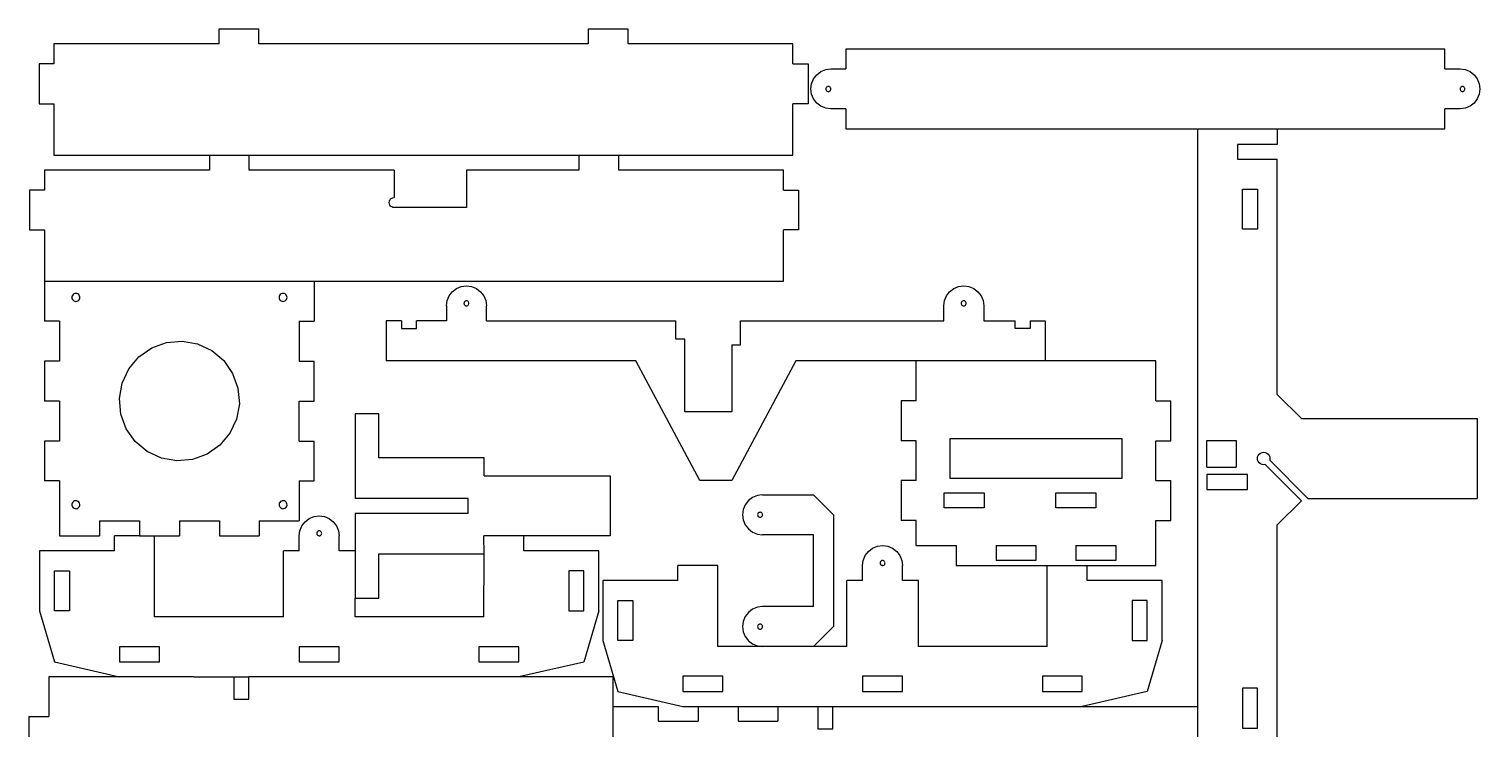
# Model space of a CAD drawing. Header units: inches. Extents: x 0.4 to 18.7, y 0.3 to 21.6.
# Drawn here: x 0.4 to 18.56, y 12.82 to 21.58 of the extents above; entities that cross this region are included whole.
import ezdxf

# ---------------------------------------------------------------- set-up
doc = ezdxf.new("R2010")
doc.units = ezdxf.units.IN
doc.header["$MEASUREMENT"] = 0
doc.layers.get('0').update_dxf_attribs({"color": 13, "true_color": 0xff5454})

msp = doc.modelspace()

# ---------------------------------------------------------------- linework, layer by layer
for p, q in [((3.276, 21.579, 0.002), (2.776, 21.579, 0.002)), ((2.776, 21.579, 0.002), (2.776, 21.392, 0.002)), ((3.276, 21.392, 0.002), (3.276, 21.579, 0.002)), ((7.901, 21.579, 0.002), (7.401, 21.579, 0.002)), ((7.401, 21.579, 0.002), (7.401, 21.392, 0.002)), ((7.901, 21.392, 0.002), (7.901, 21.579, 0.002)), ((2.776, 21.392, 0.002), (0.713, 21.392, 0.002)), ((0.713, 21.392, 0.002), (0.713, 21.142, 0.002)), ((7.401, 21.392, 0.002), (3.276, 21.392, 0.002)), ((9.963, 21.392, 0.002), (7.901, 21.392, 0.002)), ((9.963, 21.142, 0.002), (9.963, 21.392, 0.002)), ((18.124, 21.329, 0.002), (10.624, 21.329, 0.002)), ((10.624, 21.329, 0.002), (10.624, 21.079, 0.002)), ((18.124, 21.079, 0.002), (18.124, 21.329, 0.002)), ((0.713, 21.142, 0.002), (0.526, 21.142, 0.002)), ((0.526, 21.142, 0.002), (0.526, 20.642, 0.002)), ((9.963, 21.142, 0.002), (10.151, 21.142, 0.002)), ((10.151, 21.142, 0.002), (10.151, 20.642, 0.002)), ((10.312, 21.046, 0.002), (10.372, 21.071, 0.002)), ((10.372, 21.071, 0.002), (10.437, 21.079, 0.002)), ((10.437, 21.079, 0.002), (10.624, 21.079, 0.002)), ((18.124, 21.079, 0.002), (18.312, 21.079, 0.002)), ((18.312, 21.079, 0.002), (18.377, 21.071, 0.002)), ((18.377, 21.071, 0.002), (18.437, 21.046, 0.002)), ((10.187, 20.829, 0.002), (10.195, 20.894, 0.002)), ((10.195, 20.894, 0.002), (10.22, 20.954, 0.002)), ((10.22, 20.954, 0.002), (10.26, 21.006, 0.002)), ((10.26, 21.006, 0.002), (10.312, 21.046, 0.002)), ((18.437, 21.046, 0.002), (18.489, 21.006, 0.002)), ((18.489, 21.006, 0.002), (18.528, 20.954, 0.002)), ((18.528, 20.954, 0.002), (18.553, 20.894, 0.002)), ((18.553, 20.894, 0.002), (18.562, 20.829, 0.002)), ((10.195, 20.764, 0.002), (10.187, 20.829, 0.002)), ((10.22, 20.704, 0.002), (10.195, 20.764, 0.002)), ((10.26, 20.652, 0.002), (10.22, 20.704, 0.002)), ((10.375, 20.837, 0.002), (10.374, 20.829, 0.002)), ((10.374, 20.829, 0.002), (10.375, 20.821, 0.002)), ((10.379, 20.845, 0.002), (10.375, 20.837, 0.002)), ((10.375, 20.821, 0.002), (10.379, 20.813, 0.002)), ((10.384, 20.851, 0.002), (10.379, 20.845, 0.002)), ((10.379, 20.813, 0.002), (10.384, 20.807, 0.002)), ((10.39, 20.856, 0.002), (10.384, 20.851, 0.002)), ((10.384, 20.807, 0.002), (10.39, 20.802, 0.002)), ((10.398, 20.859, 0.002), (10.39, 20.856, 0.002)), ((10.39, 20.802, 0.002), (10.398, 20.799, 0.002)), ((10.406, 20.86, 0.002), (10.398, 20.859, 0.002)), ((10.398, 20.799, 0.002), (10.406, 20.798, 0.002)), ((10.414, 20.859, 0.002), (10.406, 20.86, 0.002)), ((10.406, 20.798, 0.002), (10.414, 20.799, 0.002)), ((10.421, 20.856, 0.002), (10.414, 20.859, 0.002)), ((10.414, 20.799, 0.002), (10.421, 20.802, 0.002)), ((10.428, 20.851, 0.002), (10.421, 20.856, 0.002)), ((10.421, 20.802, 0.002), (10.428, 20.807, 0.002)), ((10.433, 20.845, 0.002), (10.428, 20.851, 0.002)), ((10.428, 20.807, 0.002), (10.433, 20.813, 0.002)), ((10.436, 20.837, 0.002), (10.433, 20.845, 0.002)), ((10.433, 20.813, 0.002), (10.436, 20.821, 0.002)), ((10.437, 20.829, 0.002), (10.436, 20.837, 0.002)), ((10.436, 20.821, 0.002), (10.437, 20.829, 0.002)), ((18.313, 20.837, 0.002), (18.312, 20.829, 0.002)), ((18.312, 20.829, 0.002), (18.313, 20.821, 0.002)), ((18.316, 20.845, 0.002), (18.313, 20.837, 0.002)), ((18.313, 20.821, 0.002), (18.316, 20.813, 0.002)), ((18.321, 20.851, 0.002), (18.316, 20.845, 0.002)), ((18.316, 20.813, 0.002), (18.321, 20.807, 0.002)), ((18.327, 20.856, 0.002), (18.321, 20.851, 0.002)), ((18.321, 20.807, 0.002), (18.327, 20.802, 0.002)), ((18.335, 20.859, 0.002), (18.327, 20.856, 0.002)), ((18.327, 20.802, 0.002), (18.335, 20.799, 0.002)), ((18.343, 20.86, 0.002), (18.335, 20.859, 0.002)), ((18.335, 20.799, 0.002), (18.343, 20.798, 0.002)), ((18.351, 20.859, 0.002), (18.343, 20.86, 0.002)), ((18.343, 20.798, 0.002), (18.351, 20.799, 0.002)), ((18.359, 20.856, 0.002), (18.351, 20.859, 0.002)), ((18.351, 20.799, 0.002), (18.359, 20.802, 0.002)), ((18.365, 20.851, 0.002), (18.359, 20.856, 0.002)), ((18.359, 20.802, 0.002), (18.365, 20.807, 0.002)), ((18.37, 20.845, 0.002), (18.365, 20.851, 0.002)), ((18.365, 20.807, 0.002), (18.37, 20.813, 0.002)), ((18.373, 20.837, 0.002), (18.37, 20.845, 0.002)), ((18.37, 20.813, 0.002), (18.373, 20.821, 0.002)), ((18.374, 20.829, 0.002), (18.373, 20.837, 0.002)), ((18.373, 20.821, 0.002), (18.374, 20.829, 0.002)), ((18.528, 20.704, 0.002), (18.489, 20.652, 0.002)), ((18.553, 20.764, 0.002), (18.528, 20.704, 0.002)), ((18.562, 20.829, 0.002), (18.553, 20.764, 0.002)), ((0.526, 20.642, 0.002), (0.713, 20.642, 0.002)), ((0.713, 20.642, 0.002), (0.713, 20.001, 0.002)), ((9.963, 20.001, 0.002), (9.963, 20.642, 0.002)), ((10.151, 20.642, 0.002), (9.963, 20.642, 0.002)), ((10.312, 20.613, 0.002), (10.26, 20.652, 0.002)), ((10.372, 20.588, 0.002), (10.312, 20.613, 0.002)), ((10.437, 20.579, 0.002), (10.372, 20.588, 0.002)), ((10.624, 20.579, 0.002), (10.437, 20.579, 0.002)), ((10.624, 20.579, 0.002), (10.624, 20.329, 0.002)), ((18.312, 20.579, 0.002), (18.124, 20.579, 0.002)), ((18.377, 20.588, 0.002), (18.312, 20.579, 0.002)), ((18.437, 20.613, 0.002), (18.377, 20.588, 0.002)), ((18.489, 20.652, 0.002), (18.437, 20.613, 0.002)), ((10.624, 20.329, 0.002), (15.025, 20.329, 0.002)), ((15.025, 20.329, 0.002), (16.025, 20.329, 0.002)), ((15.025, 20.329, 0.002), (15.025, 16.204, 0.002)), ((16.025, 20.329, 0.002), (16.025, 20.136, 0.002)), ((16.025, 20.329, 0.002), (18.124, 20.329, 0.002)), ((0.713, 20.001, 0.002), (2.658, 20.001, 0.002)), ((2.658, 20.001, 0.002), (3.158, 20.001, 0.002)), ((2.658, 20.001, 0.002), (2.658, 19.814, 0.002)), ((3.158, 19.814, 0.002), (3.158, 20.001, 0.002)), ((3.158, 20.001, 0.002), (7.283, 20.001, 0.002)), ((7.283, 20.001, 0.002), (7.783, 20.001, 0.002)), ((7.283, 20.001, 0.002), (7.283, 19.814, 0.002)), ((7.783, 19.814, 0.002), (7.783, 20.001, 0.002)), ((7.783, 20.001, 0.002), (9.963, 20.001, 0.002)), ((15.525, 20.136, 0.002), (15.525, 19.949, 0.002)), ((16.025, 20.136, 0.002), (15.525, 20.136, 0.002)), ((2.658, 19.814, 0.002), (0.596, 19.814, 0.002)), ((0.596, 19.814, 0.002), (0.596, 19.564, 0.002)), ((4.971, 19.814, 0.002), (3.158, 19.814, 0.002)), ((4.971, 19.814, 0.002), (4.971, 19.47, 0.002)), ((7.283, 19.814, 0.002), (5.877, 19.814, 0.002)), ((5.877, 19.814, 0.002), (5.877, 19.345, 0.002)), ((9.846, 19.814, 0.002), (7.783, 19.814, 0.002)), ((9.846, 19.564, 0.002), (9.846, 19.814, 0.002)), ((16.025, 17.004, 0.002), (16.025, 19.949, 0.002)), ((0.596, 19.564, 0.002), (0.408, 19.564, 0.002)), ((0.408, 19.564, 0.002), (0.408, 19.064, 0.002)), ((4.911, 19.424, 0.002), (4.917, 19.439, 0.002)), ((4.917, 19.439, 0.002), (4.927, 19.452, 0.002)), ((4.927, 19.452, 0.002), (4.94, 19.462, 0.002)), ((4.94, 19.462, 0.002), (4.955, 19.468, 0.002)), ((4.955, 19.468, 0.002), (4.971, 19.47, 0.002)), ((9.846, 19.564, 0.002), (10.033, 19.564, 0.002)), ((10.033, 19.564, 0.002), (10.033, 19.064, 0.002)), ((15.588, 19.073, 0.002), (15.588, 19.573, 0.002)), ((15.588, 19.573, 0.002), (15.776, 19.573, 0.002)), ((15.776, 19.573, 0.002), (15.776, 19.073, 0.002)), ((4.908, 19.407, 0.002), (4.911, 19.424, 0.002)), ((4.911, 19.391, 0.002), (4.908, 19.407, 0.002)), ((4.917, 19.376, 0.002), (4.911, 19.391, 0.002)), ((4.927, 19.363, 0.002), (4.917, 19.376, 0.002)), ((4.94, 19.353, 0.002), (4.927, 19.363, 0.002)), ((4.955, 19.347, 0.002), (4.94, 19.353, 0.002)), ((4.971, 19.345, 0.002), (4.955, 19.347, 0.002)), ((5.877, 19.345, 0.002), (4.971, 19.345, 0.002)), ((15.776, 19.073, 0.002), (15.588, 19.073, 0.002)), ((0.408, 19.064, 0.002), (0.596, 19.064, 0.002)), ((0.596, 19.064, 0.002), (0.596, 18.423, 0.002)), ((9.846, 18.423, 0.002), (9.846, 19.064, 0.002)), ((10.033, 19.064, 0.002), (9.846, 19.064, 0.002)), ((0.596, 18.423, 0.002), (3.971, 18.423, 0.002)), ((0.596, 18.423, 0.002), (0.596, 17.923, 0.002)), ((3.971, 18.423, 0.002), (9.846, 18.423, 0.002)), ((3.971, 18.423, 0.002), (3.971, 17.923, 0.002)), ((5.751, 18.332, 0.001), (5.811, 18.356, 0.001)), ((5.811, 18.356, 0.001), (5.876, 18.365, 0.001)), ((5.876, 18.365, 0.001), (5.941, 18.356, 0.001)), ((5.941, 18.356, 0.001), (6.001, 18.332, 0.001)), ((11.975, 18.332, 0.001), (12.036, 18.356, 0.001)), ((12.036, 18.356, 0.001), (12.1, 18.365, 0.001)), ((12.1, 18.365, 0.001), (12.165, 18.356, 0.001)), ((12.165, 18.356, 0.001), (12.225, 18.332, 0.001)), ((0.938, 18.233, 0.002), (0.937, 18.22, 0.002)), ((0.937, 18.22, 0.002), (0.938, 18.207, 0.002)), ((0.943, 18.245, 0.002), (0.938, 18.233, 0.002)), ((0.938, 18.207, 0.002), (0.943, 18.195, 0.002)), ((0.951, 18.255, 0.002), (0.943, 18.245, 0.002)), ((0.943, 18.195, 0.002), (0.951, 18.185, 0.002)), ((0.962, 18.263, 0.002), (0.951, 18.255, 0.002)), ((0.951, 18.185, 0.002), (0.962, 18.177, 0.002)), ((0.974, 18.268, 0.002), (0.962, 18.263, 0.002)), ((0.962, 18.177, 0.002), (0.974, 18.172, 0.002)), ((0.987, 18.27, 0.002), (0.974, 18.268, 0.002)), ((0.974, 18.172, 0.002), (0.987, 18.17, 0.002)), ((0.999, 18.268, 0.002), (0.987, 18.27, 0.002)), ((0.987, 18.17, 0.002), (0.999, 18.172, 0.002)), ((1.012, 18.263, 0.002), (0.999, 18.268, 0.002)), ((0.999, 18.172, 0.002), (1.012, 18.177, 0.002)), ((1.022, 18.255, 0.002), (1.012, 18.263, 0.002)), ((1.012, 18.177, 0.002), (1.022, 18.185, 0.002)), ((1.03, 18.245, 0.002), (1.022, 18.255, 0.002)), ((1.022, 18.185, 0.002), (1.03, 18.195, 0.002)), ((1.035, 18.233, 0.002), (1.03, 18.245, 0.002)), ((1.03, 18.195, 0.002), (1.035, 18.207, 0.002)), ((1.037, 18.22, 0.002), (1.035, 18.233, 0.002)), ((1.035, 18.207, 0.002), (1.037, 18.22, 0.002)), ((3.532, 18.233, 0.002), (3.53, 18.22, 0.002)), ((3.53, 18.22, 0.002), (3.532, 18.207, 0.002)), ((3.537, 18.245, 0.002), (3.532, 18.233, 0.002)), ((3.532, 18.207, 0.002), (3.537, 18.195, 0.002)), ((3.545, 18.255, 0.002), (3.537, 18.245, 0.002)), ((3.537, 18.195, 0.002), (3.545, 18.185, 0.002)), ((3.555, 18.263, 0.002), (3.545, 18.255, 0.002)), ((3.545, 18.185, 0.002), (3.555, 18.177, 0.002)), ((3.567, 18.268, 0.002), (3.555, 18.263, 0.002)), ((3.555, 18.177, 0.002), (3.567, 18.172, 0.002)), ((3.58, 18.27, 0.002), (3.567, 18.268, 0.002)), ((3.567, 18.172, 0.002), (3.58, 18.17, 0.002)), ((3.593, 18.268, 0.002), (3.58, 18.27, 0.002)), ((3.58, 18.17, 0.002), (3.593, 18.172, 0.002)), ((3.605, 18.263, 0.002), (3.593, 18.268, 0.002)), ((3.593, 18.172, 0.002), (3.605, 18.177, 0.002)), ((3.616, 18.255, 0.002), (3.605, 18.263, 0.002)), ((3.605, 18.177, 0.002), (3.616, 18.185, 0.002)), ((3.624, 18.245, 0.002), (3.616, 18.255, 0.002)), ((3.616, 18.185, 0.002), (3.624, 18.195, 0.002)), ((3.629, 18.233, 0.002), (3.624, 18.245, 0.002)), ((3.624, 18.195, 0.002), (3.629, 18.207, 0.002)), ((3.63, 18.22, 0.002), (3.629, 18.233, 0.002)), ((3.629, 18.207, 0.002), (3.63, 18.22, 0.002)), ((5.626, 18.115, 0.001), (5.634, 18.18, 0.001)), ((5.634, 18.18, 0.001), (5.659, 18.24, 0.001)), ((5.659, 18.24, 0.001), (5.699, 18.292, 0.001)), ((5.699, 18.292, 0.001), (5.751, 18.332, 0.001)), ((5.849, 18.161, 0.001), (5.846, 18.154, 0.001)), ((5.854, 18.168, 0.001), (5.849, 18.161, 0.001)), ((5.86, 18.173, 0.001), (5.854, 18.168, 0.001)), ((5.868, 18.176, 0.001), (5.86, 18.173, 0.001)), ((5.876, 18.177, 0.001), (5.868, 18.176, 0.001)), ((5.884, 18.176, 0.001), (5.876, 18.177, 0.001)), ((5.892, 18.173, 0.001), (5.884, 18.176, 0.001)), ((5.898, 18.168, 0.001), (5.892, 18.173, 0.001)), ((5.903, 18.161, 0.001), (5.898, 18.168, 0.001)), ((5.906, 18.154, 0.001), (5.903, 18.161, 0.001)), ((6.001, 18.332, 0.001), (6.053, 18.292, 0.001)), ((6.053, 18.292, 0.001), (6.092, 18.24, 0.001)), ((6.092, 18.24, 0.001), (6.117, 18.18, 0.001)), ((6.117, 18.18, 0.001), (6.126, 18.115, 0.001)), ((11.85, 18.115, 0.001), (11.859, 18.18, 0.001)), ((11.859, 18.18, 0.001), (11.884, 18.24, 0.001)), ((11.884, 18.24, 0.001), (11.924, 18.292, 0.001)), ((11.924, 18.292, 0.001), (11.975, 18.332, 0.001)), ((12.073, 18.161, 0.001), (12.07, 18.154, 0.001)), ((12.078, 18.168, 0.001), (12.073, 18.161, 0.001)), ((12.085, 18.173, 0.001), (12.078, 18.168, 0.001)), ((12.092, 18.176, 0.001), (12.085, 18.173, 0.001)), ((12.1, 18.177, 0.001), (12.092, 18.176, 0.001)), ((12.108, 18.176, 0.001), (12.1, 18.177, 0.001)), ((12.116, 18.173, 0.001), (12.108, 18.176, 0.001)), ((12.123, 18.168, 0.001), (12.116, 18.173, 0.001)), ((12.127, 18.161, 0.001), (12.123, 18.168, 0.001)), ((12.131, 18.154, 0.001), (12.127, 18.161, 0.001)), ((12.225, 18.332, 0.001), (12.277, 18.292, 0.001)), ((12.277, 18.292, 0.001), (12.317, 18.24, 0.001)), ((12.317, 18.24, 0.001), (12.342, 18.18, 0.001)), ((12.342, 18.18, 0.001), (12.35, 18.115, 0.001)), ((5.846, 18.154, 0.001), (5.845, 18.146, 0.001)), ((5.845, 18.146, 0.001), (5.846, 18.138, 0.001)), ((5.846, 18.138, 0.001), (5.849, 18.13, 0.001)), ((5.849, 18.13, 0.001), (5.854, 18.124, 0.001)), ((5.854, 18.124, 0.001), (5.86, 18.119, 0.001)), ((5.86, 18.119, 0.001), (5.868, 18.116, 0.001)), ((5.868, 18.116, 0.001), (5.876, 18.114, 0.001)), ((5.876, 18.114, 0.001), (5.884, 18.116, 0.001)), ((5.884, 18.116, 0.001), (5.892, 18.119, 0.001)), ((5.892, 18.119, 0.001), (5.898, 18.124, 0.001)), ((5.898, 18.124, 0.001), (5.903, 18.13, 0.001)), ((5.903, 18.13, 0.001), (5.906, 18.138, 0.001)), ((5.907, 18.146, 0.001), (5.906, 18.154, 0.001)), ((5.906, 18.138, 0.001), (5.907, 18.146, 0.001)), ((12.07, 18.154, 0.001), (12.069, 18.146, 0.001)), ((12.069, 18.146, 0.001), (12.07, 18.138, 0.001)), ((12.07, 18.138, 0.001), (12.073, 18.13, 0.001)), ((12.073, 18.13, 0.001), (12.078, 18.124, 0.001)), ((12.078, 18.124, 0.001), (12.085, 18.119, 0.001)), ((12.085, 18.119, 0.001), (12.092, 18.116, 0.001)), ((12.092, 18.116, 0.001), (12.1, 18.114, 0.001)), ((12.1, 18.114, 0.001), (12.108, 18.116, 0.001)), ((12.108, 18.116, 0.001), (12.116, 18.119, 0.001)), ((12.116, 18.119, 0.001), (12.123, 18.124, 0.001)), ((12.123, 18.124, 0.001), (12.127, 18.13, 0.001)), ((12.127, 18.13, 0.001), (12.131, 18.138, 0.001)), ((12.132, 18.146, 0.001), (12.131, 18.154, 0.001)), ((12.131, 18.138, 0.001), (12.132, 18.146, 0.001)), ((0.783, 17.923, 0.002), (0.596, 17.923, 0.002)), ((0.783, 17.923, 0.002), (0.783, 17.423, 0.002)), ((3.783, 17.923, 0.002), (3.971, 17.923, 0.002)), ((3.783, 17.923, 0.002), (3.783, 17.423, 0.002)), ((4.871, 17.927, 0), (4.871, 17.427)), ((5.064, 17.927, 0.001), (5.064, 17.833, 0.001)), ((5.064, 17.833, 0.001), (5.251, 17.833, 0.001)), ((5.251, 17.833, 0.001), (5.251, 17.927, 0.001)), ((8.498, 17.697, 0.001), (8.498, 17.927, 0.001)), ((9.306, 17.627, 0.001), (9.306, 17.927, 0.001)), ((12.744, 17.833, 0.001), (12.744, 17.927, 0.001)), ((12.932, 17.833, 0.001), (12.744, 17.833, 0.001)), ((12.932, 17.927, 0.001), (12.932, 17.833, 0.001)), ((13.121, 17.927, 0.002), (13.121, 17.427, 0.002)), ((1.937, 17.588, 0.002), (2.121, 17.655, 0.002)), ((2.121, 17.655, 0.002), (2.317, 17.672, 0.002)), ((2.317, 17.672, 0.002), (2.509, 17.638, 0.002)), ((2.509, 17.638, 0.002), (2.687, 17.555, 0.002)), ((8.608, 17.697, 0.001), (8.498, 17.697, 0.001)), ((8.608, 16.787, 0.001), (8.608, 17.697, 0.001)), ((9.196, 17.627, 0.001), (9.306, 17.627, 0.001)), ((9.196, 17.627, 0.001), (9.196, 16.787, 0.001)), ((1.651, 17.326, 0.002), (1.777, 17.476, 0.002)), ((1.777, 17.476, 0.002), (1.937, 17.588, 0.002)), ((2.687, 17.555, 0.002), (2.837, 17.429, 0.002)), ((0.596, 17.423, 0.002), (0.596, 16.923, 0.002)), ((0.783, 17.423, 0.002), (0.596, 17.423, 0.002)), ((1.568, 17.149, 0.002), (1.651, 17.326, 0.002)), ((2.837, 17.429, 0.002), (2.949, 17.269, 0.002)), ((2.949, 17.269, 0.002), (3.016, 17.085, 0.002)), ((3.783, 17.423, 0.002), (3.971, 17.423, 0.002)), ((3.971, 16.923, 0.002), (3.971, 17.423, 0.002)), ((7.997, 17.427, 0.001), (4.871, 17.427)), ((8.796, 15.927, 0.001), (7.997, 17.427, 0.001)), ((9.997, 17.427, 0.001), (9.196, 15.927, 0.001)), ((11.504, 17.427, 0.002), (9.997, 17.427, 0.001)), ((11.504, 16.927, 0.002), (11.504, 17.427, 0.002)), ((13.121, 17.427, 0.002), (11.504, 17.427, 0.002)), ((14.504, 17.427, 0.002), (13.121, 17.427, 0.002)), ((14.504, 16.927, 0.002), (14.504, 17.427, 0.002)), ((1.534, 16.956, 0.002), (1.568, 17.149, 0.002)), ((3.016, 17.085, 0.002), (3.033, 16.89, 0.002)), ((0.783, 16.923, 0.002), (0.596, 16.923, 0.002)), ((0.783, 16.923, 0.002), (0.783, 16.423, 0.002)), ((1.551, 16.761, 0.002), (1.534, 16.956, 0.002)), ((3.783, 16.923, 0.002), (3.971, 16.923, 0.002)), ((3.783, 16.423, 0.002), (3.783, 16.923, 0.002)), ((11.504, 16.927, 0.002), (11.316, 16.927, 0.002)), ((11.316, 16.927, 0.002), (11.316, 16.427, 0.002)), ((14.504, 16.927, 0.002), (14.691, 16.927, 0.002)), ((14.691, 16.427, 0.002), (14.691, 16.927, 0.002)), ((16.025, 17.004, 0.002), (16.326, 16.704, 0.002)), ((1.618, 16.577, 0.002), (1.551, 16.761, 0.002)), ((3.033, 16.89, 0.002), (2.999, 16.697, 0.002)), ((4.777, 16.764, 0.002), (4.481, 16.764, 0.002)), ((4.481, 16.764, 0.002), (4.481, 15.704, 0.002)), ((4.777, 16.211, 0.002), (4.777, 16.764, 0.002)), ((9.196, 16.787, 0.001), (8.608, 16.787, 0.001)), ((1.73, 16.417, 0.002), (1.618, 16.577, 0.002)), ((2.999, 16.697, 0.002), (2.916, 16.52, 0.002)), ((16.326, 16.704, 0.002), (18.525, 16.704, 0.002)), ((18.525, 16.704, 0.002), (18.525, 15.704, 0.002)), ((0.596, 16.423, 0.002), (0.596, 15.923, 0.002)), ((0.783, 16.423, 0.002), (0.596, 16.423, 0.002)), ((1.88, 16.291, 0.002), (1.73, 16.417, 0.002)), ((2.79, 16.37, 0.002), (2.629, 16.258, 0.002)), ((2.916, 16.52, 0.002), (2.79, 16.37, 0.002)), ((3.783, 16.423, 0.002), (3.971, 16.423, 0.002)), ((3.971, 15.923, 0.002), (3.971, 16.423, 0.002)), ((11.504, 16.427, 0.002), (11.316, 16.427, 0.002)), ((11.504, 15.927, 0.002), (11.504, 16.427, 0.002)), ((11.929, 15.955, 0.002), (11.929, 16.455, 0.002)), ((11.929, 16.455, 0.002), (14.079, 16.455, 0.002)), ((14.079, 16.455, 0.002), (14.079, 15.955, 0.002)), ((14.504, 15.927, 0.002), (14.504, 16.427, 0.002)), ((14.504, 16.427, 0.002), (14.691, 16.427, 0.002)), ((15.144, 16.095, 0.002), (15.144, 16.428, 0.002)), ((15.144, 16.428, 0.002), (15.51, 16.428, 0.002)), ((15.51, 16.428, 0.002), (15.51, 16.095, 0.002)), ((2.057, 16.208, 0.002), (1.88, 16.291, 0.002)), ((2.25, 16.174, 0.002), (2.057, 16.208, 0.002)), ((2.445, 16.191, 0.002), (2.25, 16.174, 0.002)), ((2.629, 16.258, 0.002), (2.445, 16.191, 0.002)), ((6.096, 16.211, 0.002), (4.777, 16.211, 0.002)), ((6.096, 15.986, 0.002), (6.096, 16.211, 0.002)), ((15.025, 16.204, 0.002), (15.025, 13.102, 0.002)), ((15.776, 16.204, 0.002), (15.779, 16.224, 0.002)), ((15.779, 16.184, 0.002), (15.776, 16.204, 0.002)), ((15.779, 16.224, 0.002), (15.786, 16.243, 0.002)), ((15.786, 16.165, 0.002), (15.779, 16.184, 0.002)), ((15.786, 16.243, 0.002), (15.799, 16.259, 0.002)), ((15.799, 16.149, 0.002), (15.786, 16.165, 0.002)), ((15.799, 16.259, 0.002), (15.815, 16.272, 0.002)), ((15.815, 16.272, 0.002), (15.834, 16.28, 0.002)), ((15.834, 16.28, 0.002), (15.854, 16.282, 0.002)), ((15.854, 16.282, 0.002), (15.874, 16.28, 0.002)), ((15.874, 16.28, 0.002), (15.893, 16.272, 0.002)), ((15.893, 16.272, 0.002), (15.909, 16.259, 0.002)), ((15.909, 16.259, 0.002), (15.922, 16.243, 0.002)), ((15.922, 16.243, 0.002), (15.93, 16.224, 0.002)), ((15.93, 16.224, 0.002), (15.932, 16.204, 0.002)), ((15.932, 16.204, 0.002), (15.93, 16.184, 0.002)), ((16.409, 15.704, 0.002), (15.93, 16.184, 0.002)), ((6.096, 15.986, 0.002), (7.674, 15.986, 0.002)), ((7.674, 15.986, 0.002), (7.674, 15.236, 0.002)), ((15.144, 16.095, 0.002), (15.51, 16.095, 0.002)), ((15.144, 16.003, 0.002), (15.144, 15.815, 0.002)), ((15.651, 16.003, 0.002), (15.144, 16.003, 0.002)), ((15.651, 15.815, 0.002), (15.651, 16.003, 0.002)), ((15.815, 16.136, 0.002), (15.799, 16.149, 0.002)), ((15.834, 16.129, 0.002), (15.815, 16.136, 0.002)), ((15.854, 16.126, 0.002), (15.834, 16.129, 0.002)), ((15.874, 16.129, 0.002), (15.854, 16.126, 0.002)), ((16.326, 15.676, 0.002), (15.874, 16.129, 0.002)), ((0.783, 15.923, 0.002), (0.596, 15.923, 0.002)), ((0.783, 15.923, 0.002), (0.783, 15.236, 0.002)), ((3.783, 15.923, 0.002), (3.971, 15.923, 0.002)), ((3.783, 15.923, 0.002), (3.783, 15.423, 0.002)), ((8.997, 15.927, 0.001), (8.796, 15.927, 0.001)), ((9.196, 15.927, 0.001), (8.997, 15.927, 0.001)), ((11.504, 15.927, 0.002), (11.316, 15.927, 0.002)), ((11.316, 15.927, 0.002), (11.316, 15.427, 0.002)), ((14.079, 15.955, 0.002), (11.929, 15.955, 0.002)), ((14.504, 15.927, 0.002), (14.691, 15.927, 0.002)), ((14.691, 15.427, 0.002), (14.691, 15.927, 0.002)), ((15.144, 15.815, 0.002), (15.651, 15.815, 0.002)), ((0.941, 15.647, 0.002), (0.937, 15.635, 0.002)), ((0.937, 15.635, 0.002), (0.937, 15.622, 0.002)), ((0.937, 15.622, 0.002), (0.94, 15.609, 0.002)), ((0.948, 15.658, 0.002), (0.941, 15.647, 0.002)), ((0.958, 15.667, 0.002), (0.948, 15.658, 0.002)), ((0.969, 15.673, 0.002), (0.958, 15.667, 0.002)), ((0.982, 15.676, 0.002), (0.969, 15.673, 0.002)), ((0.995, 15.675, 0.002), (0.982, 15.676, 0.002)), ((1.008, 15.671, 0.002), (0.995, 15.675, 0.002)), ((1.019, 15.664, 0.002), (1.008, 15.671, 0.002)), ((1.028, 15.655, 0.002), (1.019, 15.664, 0.002)), ((1.034, 15.643, 0.002), (1.028, 15.655, 0.002)), ((1.036, 15.63, 0.002), (1.034, 15.643, 0.002)), ((1.036, 15.617, 0.002), (1.036, 15.63, 0.002)), ((3.533, 15.643, 0.002), (3.53, 15.63, 0.002)), ((3.53, 15.63, 0.002), (3.531, 15.617, 0.002)), ((3.539, 15.654, 0.002), (3.533, 15.643, 0.002)), ((3.548, 15.664, 0.002), (3.539, 15.654, 0.002)), ((3.559, 15.671, 0.002), (3.548, 15.664, 0.002)), ((3.571, 15.675, 0.002), (3.559, 15.671, 0.002)), ((3.584, 15.676, 0.002), (3.571, 15.675, 0.002)), ((3.597, 15.673, 0.002), (3.584, 15.676, 0.002)), ((3.609, 15.667, 0.002), (3.597, 15.673, 0.002)), ((3.618, 15.659, 0.002), (3.609, 15.667, 0.002)), ((3.625, 15.648, 0.002), (3.618, 15.659, 0.002)), ((3.629, 15.635, 0.002), (3.625, 15.648, 0.002)), ((3.627, 15.609, 0.002), (3.63, 15.622, 0.002)), ((3.63, 15.622, 0.002), (3.629, 15.635, 0.002)), ((5.897, 15.704, 0.002), (4.481, 15.704, 0.002)), ((5.897, 15.517, 0.002), (5.897, 15.704, 0.002)), ((9.366, 15.625, 0.002), (9.341, 15.565, 0.002)), ((9.406, 15.677, 0.002), (9.366, 15.625, 0.002)), ((9.457, 15.717, 0.002), (9.406, 15.677, 0.002)), ((9.518, 15.742, 0.002), (9.457, 15.717, 0.002)), ((9.582, 15.75, 0.002), (9.518, 15.742, 0.002)), ((9.582, 15.75, 0.002), (10.22, 15.75, 0.002)), ((10.22, 15.75, 0.002), (10.47, 15.5, 0.002)), ((11.854, 15.774, 0.002), (12.354, 15.774, 0.002)), ((11.854, 15.586, 0.002), (11.854, 15.774, 0.002)), ((12.354, 15.774, 0.002), (12.354, 15.586, 0.002)), ((13.254, 15.586, 0.002), (13.254, 15.774, 0.002)), ((13.254, 15.774, 0.002), (13.754, 15.774, 0.002)), ((13.754, 15.774, 0.002), (13.754, 15.586, 0.002)), ((16.326, 15.676, 0.002), (16.025, 15.375, 0.002)), ((16.409, 15.704, 0.002), (18.525, 15.704, 0.002)), ((0.94, 15.609, 0.002), (0.946, 15.598, 0.002)), ((0.946, 15.598, 0.002), (0.954, 15.588, 0.002)), ((0.954, 15.588, 0.002), (0.965, 15.581, 0.002)), ((0.965, 15.581, 0.002), (0.978, 15.577, 0.002)), ((0.978, 15.577, 0.002), (0.991, 15.576, 0.002)), ((0.991, 15.576, 0.002), (1.004, 15.579, 0.002)), ((1.004, 15.579, 0.002), (1.015, 15.585, 0.002)), ((1.015, 15.585, 0.002), (1.025, 15.594, 0.002)), ((1.025, 15.594, 0.002), (1.032, 15.605, 0.002)), ((1.032, 15.605, 0.002), (1.036, 15.617, 0.002)), ((3.531, 15.617, 0.002), (3.535, 15.605, 0.002)), ((3.535, 15.605, 0.002), (3.542, 15.594, 0.002)), ((3.542, 15.594, 0.002), (3.552, 15.585, 0.002)), ((3.552, 15.585, 0.002), (3.564, 15.579, 0.002)), ((3.564, 15.579, 0.002), (3.576, 15.576, 0.002)), ((3.576, 15.576, 0.002), (3.589, 15.577, 0.002)), ((3.589, 15.577, 0.002), (3.602, 15.581, 0.002)), ((3.602, 15.581, 0.002), (3.613, 15.588, 0.002)), ((3.613, 15.588, 0.002), (3.622, 15.598, 0.002)), ((3.622, 15.598, 0.002), (3.627, 15.609, 0.002)), ((3.856, 15.412, 0.002), (3.907, 15.452, 0.002)), ((3.907, 15.452, 0.002), (3.968, 15.477, 0.002)), ((3.968, 15.477, 0.002), (4.032, 15.486, 0.002)), ((4.032, 15.486, 0.002), (4.097, 15.477, 0.002)), ((4.097, 15.477, 0.002), (4.157, 15.452, 0.002)), ((4.157, 15.452, 0.002), (4.209, 15.412, 0.002)), ((5.897, 15.517, 0.002), (4.481, 15.517, 0.002)), ((4.481, 15.517, 0.002), (4.481, 15.048, 0.002)), ((9.341, 15.565, 0.002), (9.332, 15.5, 0.002)), ((9.332, 15.5, 0.002), (9.341, 15.435, 0.002)), ((9.521, 15.508, 0.002), (9.52, 15.5, 0.002)), ((9.52, 15.5, 0.002), (9.521, 15.492, 0.002)), ((9.524, 15.516, 0.002), (9.521, 15.508, 0.002)), ((9.521, 15.492, 0.002), (9.524, 15.484, 0.002)), ((9.529, 15.522, 0.002), (9.524, 15.516, 0.002)), ((9.524, 15.484, 0.002), (9.529, 15.478, 0.002)), ((9.536, 15.527, 0.002), (9.529, 15.522, 0.002)), ((9.529, 15.478, 0.002), (9.536, 15.473, 0.002)), ((9.543, 15.53, 0.002), (9.536, 15.527, 0.002)), ((9.536, 15.473, 0.002), (9.543, 15.47, 0.002)), ((9.551, 15.531, 0.002), (9.543, 15.53, 0.002)), ((9.543, 15.47, 0.002), (9.551, 15.469, 0.002)), ((9.559, 15.53, 0.002), (9.551, 15.531, 0.002)), ((9.551, 15.469, 0.002), (9.559, 15.47, 0.002)), ((9.567, 15.527, 0.002), (9.559, 15.53, 0.002)), ((9.559, 15.47, 0.002), (9.567, 15.473, 0.002)), ((9.573, 15.522, 0.002), (9.567, 15.527, 0.002)), ((9.567, 15.473, 0.002), (9.573, 15.478, 0.002)), ((9.578, 15.516, 0.002), (9.573, 15.522, 0.002)), ((9.573, 15.478, 0.002), (9.578, 15.484, 0.002)), ((9.581, 15.508, 0.002), (9.578, 15.516, 0.002)), ((9.578, 15.484, 0.002), (9.581, 15.492, 0.002)), ((9.582, 15.5, 0.002), (9.581, 15.508, 0.002)), ((9.581, 15.492, 0.002), (9.582, 15.5, 0.002)), ((10.47, 15.5, 0.002), (10.47, 14.102, 0.002)), ((12.354, 15.586, 0.002), (11.854, 15.586, 0.002)), ((13.754, 15.586, 0.002), (13.254, 15.586, 0.002)), ((1.283, 15.423, 0.002), (1.783, 15.423, 0.002)), ((1.283, 15.423, 0.002), (1.283, 15.236, 0.002)), ((1.783, 15.423, 0.002), (1.783, 15.236, 0.002)), ((2.283, 15.423, 0.002), (2.783, 15.423, 0.002)), ((2.283, 15.423, 0.002), (2.283, 15.236, 0.002)), ((2.783, 15.423, 0.002), (2.783, 15.236, 0.002)), ((3.283, 15.423, 0.002), (3.783, 15.423, 0.002)), ((3.283, 15.423, 0.002), (3.283, 15.236, 0.002)), ((3.782, 15.236, 0.002), (3.791, 15.3, 0.002)), ((3.791, 15.3, 0.002), (3.816, 15.361, 0.002)), ((3.816, 15.361, 0.002), (3.856, 15.412, 0.002)), ((4.002, 15.274, 0.002), (4.001, 15.266, 0.002)), ((4.001, 15.266, 0.002), (4.002, 15.258, 0.002)), ((4.005, 15.282, 0.002), (4.002, 15.274, 0.002)), ((4.002, 15.258, 0.002), (4.006, 15.25, 0.002)), ((4.01, 15.288, 0.002), (4.005, 15.282, 0.002)), ((4.016, 15.293, 0.002), (4.01, 15.288, 0.002)), ((4.023, 15.297, 0.002), (4.016, 15.293, 0.002)), ((4.031, 15.298, 0.002), (4.023, 15.297, 0.002)), ((4.039, 15.297, 0.002), (4.031, 15.298, 0.002)), ((4.047, 15.294, 0.002), (4.039, 15.297, 0.002)), ((4.054, 15.29, 0.002), (4.047, 15.294, 0.002)), ((4.059, 15.283, 0.002), (4.054, 15.29, 0.002)), ((4.062, 15.276, 0.002), (4.059, 15.283, 0.002)), ((4.06, 15.252, 0.002), (4.063, 15.26, 0.002)), ((4.064, 15.268, 0.002), (4.062, 15.276, 0.002)), ((4.063, 15.26, 0.002), (4.064, 15.268, 0.002)), ((4.209, 15.412, 0.002), (4.249, 15.361, 0.002)), ((4.249, 15.361, 0.002), (4.274, 15.3, 0.002)), ((4.274, 15.3, 0.002), (4.282, 15.236, 0.002)), ((9.341, 15.435, 0.002), (9.366, 15.375, 0.002)), ((9.366, 15.375, 0.002), (9.406, 15.323, 0.002)), ((9.406, 15.323, 0.002), (9.457, 15.284, 0.002)), ((9.457, 15.284, 0.002), (9.518, 15.259, 0.002)), ((9.518, 15.259, 0.002), (9.582, 15.25, 0.002)), ((11.504, 15.427, 0.002), (11.316, 15.427, 0.002)), ((11.504, 15.117, 0.002), (11.504, 15.427, 0.002)), ((14.504, 14.864, 0.002), (14.504, 15.427, 0.002)), ((14.504, 15.427, 0.002), (14.691, 15.427, 0.002)), ((16.025, 12.454, 0.002), (16.025, 15.375, 0.002)), ((0.783, 15.236, 0.002), (1.283, 15.236, 0.002)), ((1.783, 15.236, 0.002), (1.47, 15.236, 0.002)), ((1.47, 15.048, 0.002), (1.47, 15.236, 0.002)), ((1.783, 15.236, 0.002), (1.97, 15.236, 0.002)), ((1.97, 14.221, 0.002), (1.97, 15.236, 0.002)), ((1.97, 15.236, 0.002), (2.283, 15.236, 0.002)), ((2.783, 15.236, 0.002), (3.283, 15.236, 0.002)), ((3.782, 15.048, 0.002), (3.782, 15.236, 0.002)), ((4.006, 15.25, 0.002), (4.011, 15.244, 0.002)), ((4.011, 15.244, 0.002), (4.018, 15.239, 0.002)), ((4.018, 15.239, 0.002), (4.025, 15.236, 0.002)), ((4.033, 15.236, 0.002), (4.025, 15.236, 0.002)), ((4.033, 15.236, 0.002), (4.041, 15.237, 0.002)), ((4.041, 15.237, 0.002), (4.049, 15.24, 0.002)), ((4.049, 15.24, 0.002), (4.055, 15.245, 0.002)), ((4.055, 15.245, 0.002), (4.06, 15.252, 0.002)), ((4.282, 15.048, 0.002), (4.282, 15.236, 0.002)), ((6.096, 15.011, 0.002), (6.095, 15.236, 0.002)), ((6.595, 15.236, 0.002), (6.095, 15.236, 0.002)), ((7.674, 15.236, 0.002), (6.595, 15.236, 0.002)), ((6.595, 15.048, 0.002), (6.595, 15.236, 0.002)), ((10.22, 15.25, 0.002), (9.582, 15.25, 0.002)), ((10.22, 14.35, 0.002), (10.22, 15.25, 0.002)), ((10.907, 15.041, 0.002), (10.959, 15.081, 0.002)), ((10.959, 15.081, 0.002), (11.019, 15.106, 0.002)), ((11.019, 15.106, 0.002), (11.084, 15.114, 0.002)), ((11.084, 15.114, 0.002), (11.149, 15.106, 0.002)), ((11.149, 15.106, 0.002), (11.209, 15.081, 0.002)), ((11.209, 15.081, 0.002), (11.261, 15.041, 0.002)), ((11.504, 15.117, 0.002), (12.004, 15.117, 0.002)), ((12.004, 15.117, 0.002), (12.004, 14.927, 0.002)), ((12.504, 15.117, 0.002), (12.504, 14.927, 0.002)), ((12.504, 15.117, 0.002), (13.004, 15.117, 0.002)), ((13.004, 15.117, 0.002), (13.004, 14.927, 0.002)), ((13.504, 15.117, 0.002), (13.504, 14.927, 0.002)), ((13.504, 15.117, 0.002), (14.004, 15.117, 0.002)), ((14.004, 15.117, 0.002), (14.004, 14.927, 0.002)), ((1.47, 15.048, 0.002), (0.532, 15.048, 0.002)), ((0.532, 15.048, 0.002), (0.532, 14.298, 0.002)), ((3.782, 15.048, 0.002), (3.584, 15.048, 0.002)), ((3.584, 14.221, 0.002), (3.584, 15.048, 0.002)), ((4.481, 15.048, 0.002), (4.282, 15.048, 0.002)), ((4.481, 15.048, 0.002), (4.481, 14.457, 0.002)), ((4.777, 14.457, 0.002), (4.777, 15.011, 0.002)), ((4.777, 15.011, 0.002), (6.096, 15.011, 0.002)), ((6.095, 14.221, 0.002), (6.096, 15.011, 0.002)), ((7.532, 15.048, 0.002), (6.595, 15.048, 0.002)), ((7.532, 14.298, 0.002), (7.532, 15.048, 0.002)), ((10.834, 14.864, 0.002), (10.842, 14.929, 0.002)), ((10.842, 14.929, 0.002), (10.867, 14.989, 0.002)), ((10.867, 14.989, 0.002), (10.907, 15.041, 0.002)), ((11.056, 14.91, 0.002), (11.053, 14.903, 0.002)), ((11.053, 14.903, 0.002), (11.053, 14.895, 0.002)), ((11.053, 14.895, 0.002), (11.054, 14.887, 0.002)), ((11.061, 14.917, 0.002), (11.056, 14.91, 0.002)), ((11.067, 14.922, 0.002), (11.061, 14.917, 0.002)), ((11.075, 14.926, 0.002), (11.067, 14.922, 0.002)), ((11.083, 14.927, 0.002), (11.075, 14.926, 0.002)), ((11.091, 14.926, 0.002), (11.083, 14.927, 0.002)), ((11.099, 14.923, 0.002), (11.091, 14.926, 0.002)), ((11.105, 14.918, 0.002), (11.099, 14.923, 0.002)), ((11.11, 14.912, 0.002), (11.105, 14.918, 0.002)), ((11.114, 14.905, 0.002), (11.11, 14.912, 0.002)), ((11.115, 14.897, 0.002), (11.114, 14.905, 0.002)), ((11.114, 14.889, 0.002), (11.115, 14.897, 0.002)), ((11.261, 15.041, 0.002), (11.3, 14.989, 0.002)), ((11.3, 14.989, 0.002), (11.325, 14.929, 0.002)), ((11.325, 14.929, 0.002), (11.334, 14.864, 0.002)), ((12.004, 14.927, 0.002), (12.004, 14.864, 0.002)), ((13.004, 14.927, 0.002), (12.504, 14.927, 0.002)), ((14.004, 14.927, 0.002), (13.504, 14.927, 0.002)), ((0.72, 14.798, 0.002), (0.907, 14.798, 0.002)), ((0.72, 14.298, 0.002), (0.72, 14.798, 0.002)), ((0.907, 14.798, 0.002), (0.907, 14.298, 0.002)), ((7.345, 14.798, 0.002), (7.157, 14.798, 0.002)), ((7.157, 14.798, 0.002), (7.157, 14.298, 0.002)), ((7.345, 14.298, 0.002), (7.345, 14.798, 0.002)), ((9.021, 14.864, 0.002), (8.521, 14.864, 0.002)), ((8.521, 14.677, 0.002), (8.521, 14.864, 0.002)), ((9.021, 13.85, 0.002), (9.021, 14.864, 0.002)), ((10.834, 14.677, 0.002), (10.834, 14.864, 0.002)), ((11.054, 14.887, 0.002), (11.057, 14.879, 0.002)), ((11.057, 14.879, 0.002), (11.062, 14.873, 0.002)), ((11.062, 14.873, 0.002), (11.069, 14.868, 0.002)), ((11.069, 14.868, 0.002), (11.077, 14.865, 0.002)), ((11.085, 14.864, 0.002), (11.077, 14.865, 0.002)), ((11.085, 14.864, 0.002), (11.093, 14.866, 0.002)), ((11.093, 14.866, 0.002), (11.1, 14.869, 0.002)), ((11.1, 14.869, 0.002), (11.107, 14.874, 0.002)), ((11.107, 14.874, 0.002), (11.111, 14.881, 0.002)), ((11.111, 14.881, 0.002), (11.114, 14.889, 0.002)), ((11.334, 14.677, 0.002), (11.334, 14.864, 0.002)), ((12.004, 14.864, 0.002), (13.146, 14.864, 0.002)), ((13.146, 14.864, 0.002), (13.646, 14.864, 0.002)), ((13.146, 13.85, 0.002), (13.146, 14.864, 0.002)), ((13.646, 14.677, 0.002), (13.646, 14.864, 0.002)), ((13.646, 14.864, 0.002), (14.504, 14.864, 0.002)), ((7.584, 14.677, 0.002), (7.584, 13.927, 0.002)), ((8.521, 14.677, 0.002), (7.584, 14.677, 0.002)), ((10.636, 13.85, 0.002), (10.636, 14.677, 0.002)), ((10.834, 14.677, 0.002), (10.636, 14.677, 0.002)), ((11.532, 14.677, 0.002), (11.334, 14.677, 0.002)), ((11.532, 13.85, 0.002), (11.532, 14.677, 0.002)), ((14.584, 14.677, 0.002), (13.646, 14.677, 0.002)), ((14.584, 13.927, 0.002), (14.584, 14.677, 0.002)), ((4.481, 14.457, 0.002), (4.777, 14.457, 0.002)), ((4.481, 14.221, 0.002), (4.481, 14.457, 0.002)), ((7.771, 13.927, 0.002), (7.771, 14.427, 0.002)), ((7.771, 14.427, 0.002), (7.959, 14.427, 0.002)), ((7.959, 14.427, 0.002), (7.959, 13.927, 0.002)), ((9.582, 14.35, 0.002), (9.518, 14.342, 0.002)), ((10.22, 14.35, 0.002), (9.582, 14.35, 0.002)), ((14.396, 14.427, 0.002), (14.209, 14.427, 0.002)), ((14.209, 14.427, 0.002), (14.209, 13.927, 0.002)), ((14.396, 13.927, 0.002), (14.396, 14.427, 0.002)), ((0.532, 14.298, 0.002), (0.718, 13.66, 0.002)), ((0.907, 14.298, 0.002), (0.72, 14.298, 0.002)), ((3.584, 14.221, 0.002), (1.97, 14.221, 0.002)), ((6.095, 14.221, 0.002), (4.481, 14.221, 0.002)), ((7.157, 14.298, 0.002), (7.345, 14.298, 0.002)), ((7.532, 14.298, 0.002), (7.345, 13.657, 0.002)), ((9.366, 14.225, 0.002), (9.341, 14.165, 0.002)), ((9.406, 14.277, 0.002), (9.366, 14.225, 0.002)), ((9.457, 14.317, 0.002), (9.406, 14.277, 0.002)), ((9.518, 14.342, 0.002), (9.457, 14.317, 0.002)), ((9.341, 14.165, 0.002), (9.332, 14.1, 0.002)), ((9.332, 14.1, 0.002), (9.341, 14.035, 0.002)), ((9.341, 14.035, 0.002), (9.366, 13.975, 0.002)), ((9.521, 14.108, 0.002), (9.52, 14.1, 0.002)), ((9.52, 14.1, 0.002), (9.521, 14.092, 0.002)), ((9.524, 14.116, 0.002), (9.521, 14.108, 0.002)), ((9.521, 14.092, 0.002), (9.524, 14.084, 0.002)), ((9.529, 14.122, 0.002), (9.524, 14.116, 0.002)), ((9.524, 14.084, 0.002), (9.529, 14.078, 0.002)), ((9.536, 14.127, 0.002), (9.529, 14.122, 0.002)), ((9.529, 14.078, 0.002), (9.536, 14.073, 0.002)), ((9.543, 14.13, 0.002), (9.536, 14.127, 0.002)), ((9.536, 14.073, 0.002), (9.543, 14.07, 0.002)), ((9.551, 14.131, 0.002), (9.543, 14.13, 0.002)), ((9.543, 14.07, 0.002), (9.551, 14.069, 0.002)), ((9.559, 14.13, 0.002), (9.551, 14.131, 0.002)), ((9.551, 14.069, 0.002), (9.559, 14.07, 0.002)), ((9.567, 14.127, 0.002), (9.559, 14.13, 0.002)), ((9.559, 14.07, 0.002), (9.567, 14.073, 0.002)), ((9.573, 14.122, 0.002), (9.567, 14.127, 0.002)), ((9.567, 14.073, 0.002), (9.573, 14.078, 0.002)), ((9.578, 14.116, 0.002), (9.573, 14.122, 0.002)), ((9.573, 14.078, 0.002), (9.578, 14.084, 0.002)), ((9.581, 14.108, 0.002), (9.578, 14.116, 0.002)), ((9.578, 14.084, 0.002), (9.581, 14.092, 0.002)), ((9.582, 14.1, 0.002), (9.581, 14.108, 0.002)), ((9.581, 14.092, 0.002), (9.582, 14.1, 0.002)), ((10.47, 14.102, 0.002), (10.22, 13.85, 0.002)), ((2.032, 13.849, 0.002), (1.532, 13.849, 0.002)), ((1.532, 13.849, 0.002), (1.532, 13.661, 0.002)), ((2.032, 13.661, 0.002), (2.032, 13.849, 0.002)), ((4.282, 13.849, 0.002), (3.782, 13.849, 0.002)), ((3.782, 13.849, 0.002), (3.782, 13.661, 0.002)), ((4.282, 13.661, 0.002), (4.282, 13.849, 0.002)), ((6.032, 13.849, 0.002), (6.032, 13.661, 0.002)), ((6.532, 13.849, 0.002), (6.032, 13.849, 0.002)), ((6.532, 13.661, 0.002), (6.532, 13.849, 0.002)), ((7.584, 13.927, 0.002), (7.77, 13.289, 0.002)), ((7.959, 13.927, 0.002), (7.771, 13.927, 0.002)), ((9.582, 13.85, 0.002), (9.021, 13.85, 0.002)), ((9.366, 13.975, 0.002), (9.406, 13.923, 0.002)), ((9.406, 13.923, 0.002), (9.457, 13.884, 0.002)), ((9.457, 13.884, 0.002), (9.518, 13.859, 0.002)), ((9.518, 13.859, 0.002), (9.582, 13.85, 0.002)), ((10.22, 13.85, 0.002), (9.582, 13.85, 0.002)), ((10.636, 13.85, 0.002), (10.22, 13.85, 0.002)), ((13.146, 13.85, 0.002), (11.532, 13.85, 0.002)), ((14.209, 13.927, 0.002), (14.396, 13.927, 0.002)), ((14.584, 13.927, 0.002), (14.396, 13.286, 0.002)), ((0.718, 13.66, 0.002), (1.532, 13.473, 0.002)), ((1.532, 13.661, 0.002), (2.032, 13.661, 0.002)), ((3.782, 13.661, 0.002), (4.282, 13.661, 0.002)), ((6.032, 13.661, 0.002), (6.532, 13.661, 0.002)), ((7.345, 13.657, 0.002), (6.532, 13.473, 0.002)), ((0.65, 13.473, 0.002), (0.65, 12.973, 0.002)), ((1.532, 13.473, 0.002), (0.65, 13.473, 0.002)), ((2.463, 13.473, 0.002), (1.532, 13.473, 0.002)), ((2.463, 13.473, 0.002), (2.963, 13.473, 0.002)), ((2.963, 13.473, 0.002), (2.963, 13.192, 0.002)), ((2.963, 13.473, 0.002), (3.15, 13.473, 0.002)), ((3.15, 13.192, 0.002), (3.15, 13.473, 0.002)), ((6.532, 13.473, 0.002), (3.15, 13.473, 0.002)), ((7.713, 13.473, 0.002), (6.532, 13.473, 0.002)), ((7.713, 13.102, 0.002), (7.713, 13.473, 0.002)), ((8.584, 13.478, 0.002), (8.584, 13.29, 0.002)), ((9.084, 13.478, 0.002), (8.584, 13.478, 0.002)), ((9.084, 13.29, 0.002), (9.084, 13.478, 0.002)), ((10.834, 13.478, 0.002), (10.834, 13.29, 0.002)), ((11.334, 13.478, 0.002), (10.834, 13.478, 0.002)), ((11.334, 13.29, 0.002), (11.334, 13.478, 0.002)), ((13.084, 13.478, 0.002), (13.084, 13.29, 0.002)), ((13.584, 13.478, 0.002), (13.084, 13.478, 0.002)), ((13.584, 13.29, 0.002), (13.584, 13.478, 0.002)), ((7.77, 13.289, 0.002), (8.584, 13.102, 0.002)), ((8.584, 13.29, 0.002), (9.084, 13.29, 0.002)), ((10.834, 13.29, 0.002), (11.334, 13.29, 0.002)), ((13.084, 13.29, 0.002), (13.584, 13.29, 0.002)), ((14.396, 13.286, 0.002), (13.584, 13.102, 0.002)), ((15.588, 13.33, 0.002), (15.588, 12.83, 0.002)), ((15.776, 13.33, 0.002), (15.588, 13.33, 0.002)), ((15.776, 12.83, 0.002), (15.776, 13.33, 0.002)), ((2.963, 13.192, 0.002), (3.15, 13.192, 0.002)), ((7.713, 12.623, 0.002), (7.713, 13.102, 0.002)), ((7.713, 13.102, 0.002), (8.275, 13.102, 0.002)), ((8.275, 13.102, 0.002), (8.275, 12.915, 0.002)), ((8.584, 13.102, 0.002), (8.775, 13.102, 0.002)), ((8.775, 13.102, 0.002), (8.775, 12.915, 0.002)), ((8.775, 13.102, 0.002), (9.275, 13.102, 0.002)), ((9.275, 13.102, 0.002), (9.275, 12.915, 0.002)), ((9.275, 13.102, 0.002), (9.775, 13.102, 0.002)), ((9.775, 13.102, 0.002), (10.275, 13.102, 0.002)), ((9.775, 13.102, 0.002), (9.775, 12.915, 0.002)), ((10.275, 13.102, 0.002), (10.463, 13.102, 0.002)), ((10.275, 13.102, 0.002), (10.275, 12.821, 0.002)), ((10.463, 12.821, 0.002), (10.463, 13.102, 0.002)), ((10.463, 13.102, 0.002), (13.584, 13.102, 0.002)), ((13.584, 13.102, 0.002), (15.025, 13.102, 0.002)), ((15.025, 13.102, 0.002), (15.025, 12.079, 0.002)), ((0.4, 12.973, 0.002), (0.4, 10.286, 0.002)), ((0.4, 12.973, 0.002), (0.65, 12.973, 0.002)), ((8.275, 12.915, 0.002), (8.775, 12.915, 0.002)), ((9.275, 12.915, 0.002), (9.775, 12.915, 0.002)), ((10.275, 12.821, 0.002), (10.463, 12.821, 0.002)), ((15.588, 12.83, 0.002), (15.776, 12.83, 0.002))]:
    msp.add_line(p, q)
at = {"color": 20, "true_color": 0xff3232}
msp.add_line((18.124, 20.329, 0.002), (18.124, 20.579, 0.002), dxfattribs=at)
at = {"color": 39, "true_color": 0x663828}
msp.add_line((15.525, 19.949, 0.002), (16.025, 19.949, 0.002), dxfattribs=at)
at = {"color": 176, "true_color": 0x00008b}
for p, q in [((5.626, 18.115, 0.001), (5.626, 17.927, 0.001)), ((6.126, 17.927, 0.001), (6.126, 18.115, 0.001)), ((11.85, 17.927, 0.001), (11.85, 18.115, 0.001)), ((12.35, 18.115, 0.001), (12.35, 17.927, 0.001)), ((5.064, 17.927, 0.001), (4.871, 17.927, 0)), ((5.626, 17.927, 0.001), (5.251, 17.927, 0.001)), ((6.126, 17.927, 0.001), (8.498, 17.927, 0.001)), ((9.306, 17.927, 0.001), (11.85, 17.927, 0.001)), ((12.35, 17.927, 0.001), (12.744, 17.927, 0.001)), ((12.932, 17.927, 0.001), (13.121, 17.927, 0.002))]:
    msp.add_line(p, q, dxfattribs=at)

doc.saveas('drawing.dxf')
